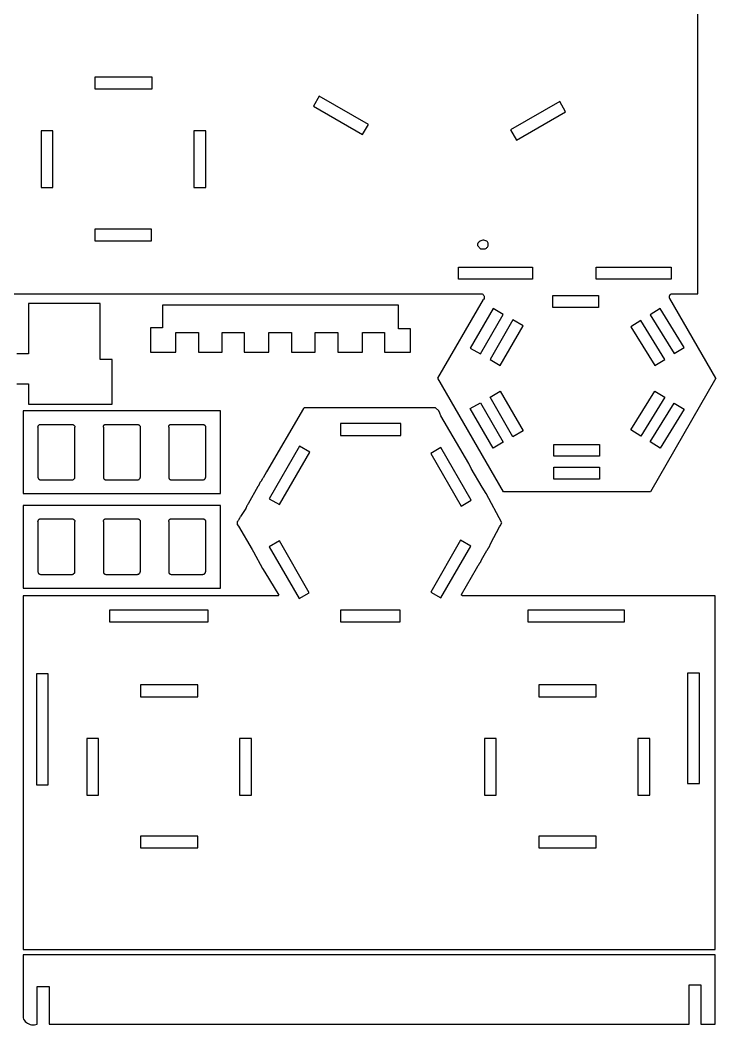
# Model space of a CAD drawing. Extents: x -3998 to 3998, y -3549 to 3549.
# Drawn here: x -161 to 723, y -3456 to -2179 of the extents above; entities that cross this region are included whole.
import ezdxf

# ---------------------------------------------------------------- set-up
doc = ezdxf.new("R2010")
doc.units = 0
doc.header["$MEASUREMENT"] = 0
doc.layers.get('0').update_dxf_attribs({"linetype": 'CONTINUOUS'})

msp = doc.modelspace()

# ---------------------------------------------------------------- linework, layer by layer
for p, q in [((700.2, -2526.8), (700.2, -1649.1)), ((-65.8, -2251.8), (-65.8, -2266.8)), ((7.2, -2251.8), (-65.8, -2251.8)), ((7.2, -2266.8), (7.2, -2251.8)), ((-65.8, -2266.8), (7.2, -2266.8)), ((219.5, -2275.8), (212, -2288.8)), ((281.8, -2311.8), (219.5, -2275.8)), ((524.8, -2282.7), (462.5, -2318.7)), ((532.3, -2295.7), (524.8, -2282.7)), ((212, -2288.8), (274.3, -2324.8)), ((470, -2331.7), (532.3, -2295.7)), ((-118.8, -2319.8), (-133.8, -2319.8)), ((-133.8, -2319.8), (-133.8, -2391.8)), ((-118.8, -2391.8), (-118.8, -2319.8)), ((75.2, -2319.8), (60.2, -2319.8)), ((60.2, -2319.8), (60.2, -2391.8)), ((75.2, -2391.8), (75.2, -2319.8)), ((274.3, -2324.8), (281.8, -2311.8)), ((462.5, -2318.7), (470, -2331.7)), ((-133.8, -2391.8), (-118.8, -2391.8)), ((60.2, -2391.8), (75.2, -2391.8)), ((-65.8, -2444.8), (-65.8, -2459.8)), ((6.2, -2444.8), (-65.8, -2444.8)), ((6.2, -2459.8), (6.2, -2444.8)), ((-65.8, -2459.8), (6.2, -2459.8)), ((420.8, -2462.7), (420.2, -2463.8)), ((421.6, -2461.7), (420.8, -2462.7)), ((422.5, -2460.9), (421.6, -2461.7)), ((423.6, -2460.2), (422.5, -2460.9)), ((424.7, -2459.6), (423.6, -2460.2)), ((425.9, -2459.2), (424.7, -2459.6)), ((427.2, -2459), (425.9, -2459.2)), ((428.5, -2459), (427.2, -2459)), ((429.7, -2459.2), (428.5, -2459)), ((430.9, -2459.6), (429.7, -2459.2)), ((432.1, -2460.1), (430.9, -2459.6)), ((433.2, -2460.8), (432.1, -2460.1)), ((433.6, -2461.6), (433.2, -2460.8)), ((433.9, -2462.5), (433.6, -2461.6)), ((434, -2463.3), (433.9, -2462.5)), ((434.1, -2464.3), (434, -2463.3)), ((420.2, -2463.8), (420.2, -2465.8)), ((420.2, -2465.8), (424.2, -2469.8)), ((424.2, -2469.8), (430.2, -2469.8)), ((430.2, -2469.8), (431, -2469.4)), ((431, -2469.4), (431.7, -2468.9)), ((431.7, -2468.9), (432.4, -2468.3)), ((432.4, -2468.3), (433, -2467.6)), ((433, -2467.6), (433.4, -2466.9)), ((433.4, -2466.9), (433.8, -2466)), ((433.8, -2466), (434, -2465.1)), ((434, -2465.1), (434.1, -2464.3)), ((396.2, -2508.3), (396.2, -2493.3)), ((396.2, -2493.3), (490.2, -2493.3)), ((490.2, -2493.3), (490.2, -2508.3)), ((571.2, -2508.3), (571.2, -2493.3)), ((571.2, -2493.3), (666.2, -2493.3)), ((666.2, -2493.3), (666.2, -2508.3)), ((490.2, -2508.3), (396.2, -2508.3)), ((666.2, -2508.3), (571.2, -2508.3)), ((-224.8, -2526.8), (424.2, -2526.8)), ((424.2, -2526.8), (424.9, -2526.8)), ((424.9, -2526.8), (425.7, -2527)), ((425.7, -2527), (426.4, -2527.2)), ((665.9, -2527.4), (666.5, -2527.1)), ((666.5, -2527.1), (667.2, -2526.9)), ((667.2, -2526.9), (667.9, -2526.8)), ((667.9, -2526.8), (670.2, -2526.8)), ((670.2, -2526.8), (700.2, -2526.8)), ((670.2, -2526.8), (670.2, -2526.8)), ((-149.8, -2539.3), (-149.8, -2603.3)), ((-58.8, -2539.3), (-149.8, -2539.3)), ((-58.8, -2610.3), (-58.8, -2539.3)), ((370.2, -2634.3), (427.9, -2534.4)), ((426.4, -2527.2), (427, -2527.6)), ((427, -2527.6), (427.6, -2528.1)), ((427.6, -2528.1), (428.1, -2528.6)), ((428.7, -2532.9), (427.9, -2534.4)), ((428.1, -2528.6), (428.5, -2529.3)), ((428.5, -2529.3), (428.8, -2530)), ((428.9, -2532.2), (428.7, -2532.9)), ((428.8, -2530), (429, -2530.7)), ((429, -2531.4), (428.9, -2532.2)), ((429, -2530.7), (429, -2531.4)), ((516.2, -2529.3), (574.2, -2529.3)), ((516.2, -2544.3), (516.2, -2529.3)), ((574.2, -2529.3), (574.2, -2544.3)), ((664.1, -2530.4), (664.2, -2529.7)), ((664.1, -2531.1), (664.1, -2530.4)), ((664.2, -2531.8), (664.1, -2531.1)), ((664.2, -2529.7), (664.5, -2529)), ((664.4, -2532.5), (664.2, -2531.8)), ((664.8, -2533.1), (664.4, -2532.5)), ((664.5, -2529), (664.8, -2528.4)), ((664.8, -2528.4), (665.3, -2527.9)), ((723.2, -2634.3), (664.8, -2533.1)), ((665.3, -2527.9), (665.9, -2527.4)), ((20.2, -2541.3), (20.2, -2570.3)), ((320.2, -2541.3), (20.2, -2541.3)), ((320.2, -2571.3), (320.2, -2541.3)), ((440.1, -2545.6), (411.1, -2595.9)), ((453.1, -2553.1), (440.1, -2545.6)), ((574.2, -2544.3), (516.2, -2544.3)), ((652.5, -2545.6), (639.7, -2553.5)), ((682.9, -2595), (652.5, -2545.6)), ((424.1, -2603.4), (453.1, -2553.1)), ((465.3, -2560.1), (436.3, -2610.4)), ((478.2, -2567.6), (465.3, -2560.1)), ((627.8, -2560.8), (615, -2568.7)), ((658.2, -2610.2), (627.8, -2560.8)), ((639.7, -2553.5), (670.1, -2602.9)), ((5.2, -2570.3), (5.2, -2601.3)), ((20.2, -2570.3), (5.2, -2570.3)), ((37.2, -2576.3), (66.2, -2576.3)), ((37.2, -2601.3), (37.2, -2576.3)), ((66.2, -2576.3), (66.2, -2601.3)), ((96.2, -2576.3), (124.2, -2576.3)), ((96.2, -2601.3), (96.2, -2576.3)), ((124.2, -2576.3), (124.2, -2601.3)), ((155.2, -2576.3), (184.2, -2576.3)), ((155.2, -2601.3), (155.2, -2576.3)), ((184.2, -2576.3), (184.2, -2601.3)), ((214.2, -2576.3), (243.2, -2576.3)), ((214.2, -2601.3), (214.2, -2576.3)), ((243.2, -2576.3), (243.2, -2601.3)), ((274.2, -2576.3), (302.2, -2576.3)), ((274.2, -2601.3), (274.2, -2576.3)), ((302.2, -2576.3), (302.2, -2601.3)), ((335.2, -2571.3), (320.2, -2571.3)), ((335.2, -2601.3), (335.2, -2571.3)), ((449.2, -2617.9), (478.2, -2567.6)), ((615, -2568.7), (645.4, -2618.1)), ((-149.8, -2603.3), (-164.8, -2603.3)), ((5.2, -2601.3), (37.2, -2601.3)), ((66.2, -2601.3), (96.2, -2601.3)), ((124.2, -2601.3), (155.2, -2601.3)), ((184.2, -2601.3), (214.2, -2601.3)), ((243.2, -2601.3), (274.2, -2601.3)), ((302.2, -2601.3), (335.2, -2601.3)), ((411.1, -2595.9), (424.1, -2603.4)), ((670.1, -2602.9), (682.9, -2595)), ((-43.8, -2610.3), (-58.8, -2610.3)), ((-43.8, -2667.3), (-43.8, -2610.3)), ((436.3, -2610.4), (449.2, -2617.9)), ((645.4, -2618.1), (658.2, -2610.2)), ((-164.8, -2641.3), (-149.8, -2641.3)), ((-149.8, -2641.3), (-149.8, -2667.3)), ((453.3, -2778.3), (370.2, -2634.3)), ((723.2, -2634.3), (640, -2778.3)), ((436.3, -2658.3), (449.2, -2650.8)), ((449.2, -2650.8), (478.2, -2701)), ((615, -2699.9), (645.4, -2650.5)), ((645.4, -2650.5), (658.2, -2658.4)), ((-149.8, -2667.3), (-43.8, -2667.3)), ((411.1, -2672.8), (424.1, -2665.3)), ((424.1, -2665.3), (453.1, -2715.5)), ((465.3, -2708.5), (436.3, -2658.3)), ((658.2, -2658.4), (627.8, -2707.8)), ((639.7, -2715.1), (670.1, -2665.7)), ((670.1, -2665.7), (682.9, -2673.6)), ((-156.8, -2675.8), (-156.8, -2780.8)), ((94.2, -2675.8), (-156.8, -2675.8)), ((94.2, -2780.8), (94.2, -2675.8)), ((199.2, -2672.8), (152.4, -2752.9)), ((200.2, -2671.8), (199.2, -2672.8)), ((367.2, -2671.8), (200.2, -2671.8)), ((371.2, -2675.8), (367.2, -2671.8)), ((372.4, -2678.7), (371.2, -2675.8)), ((374, -2681.9), (372.4, -2678.7)), ((440.1, -2723), (411.1, -2672.8)), ((682.9, -2673.6), (652.5, -2723)), ((-135.8, -2693.1), (-135.3, -2692.9)), ((-135.3, -2692.9), (-134.9, -2692.8)), ((-134.9, -2692.8), (-134.4, -2692.8)), ((-134.4, -2692.8), (-133.9, -2692.8)), ((-133.9, -2692.8), (-94.8, -2692.8)), ((-94.8, -2692.8), (-94.4, -2692.8)), ((-94.4, -2692.8), (-93.9, -2692.9)), ((-93.9, -2692.9), (-93.4, -2693)), ((-93.4, -2693), (-93, -2693.2)), ((-53.2, -2693.3), (-52.8, -2693.1)), ((-52.8, -2693.1), (-52.3, -2692.9)), ((-52.3, -2692.9), (-51.9, -2692.8)), ((-51.9, -2692.8), (-51.4, -2692.8)), ((-51.4, -2692.8), (-50.9, -2692.8)), ((-50.9, -2692.8), (-11.8, -2692.8)), ((-11.8, -2692.8), (-11.4, -2692.8)), ((-11.4, -2692.8), (-10.9, -2692.9)), ((-10.9, -2692.9), (-10.4, -2693)), ((-10.4, -2693), (-10, -2693.2)), ((29.8, -2693.3), (30.2, -2693.1)), ((30.2, -2693.1), (30.7, -2692.9)), ((30.7, -2692.9), (31.1, -2692.8)), ((31.1, -2692.8), (31.6, -2692.8)), ((31.6, -2692.8), (32.1, -2692.8)), ((32.1, -2692.8), (71.2, -2692.8)), ((71.2, -2692.8), (71.6, -2692.8)), ((71.6, -2692.8), (72.1, -2692.9)), ((72.1, -2692.9), (72.6, -2693)), ((72.6, -2693), (73, -2693.2)), ((323.2, -2691.8), (246.2, -2691.8)), ((246.2, -2691.8), (246.2, -2706.8)), ((323.2, -2706.8), (323.2, -2691.8)), ((409.4, -2742.7), (374, -2681.9)), ((-137.8, -2695.8), (-137.7, -2695.3)), ((-137.8, -2696.3), (-137.8, -2695.8)), ((-137.8, -2696.3), (-137.8, -2759.8)), ((-137.7, -2695.3), (-137.5, -2694.9)), ((-137.5, -2694.9), (-137.3, -2694.4)), ((-137.3, -2694.4), (-137, -2694)), ((-137, -2694), (-136.6, -2693.7)), ((-136.6, -2693.7), (-136.2, -2693.4)), ((-136.2, -2693.4), (-135.8, -2693.1)), ((-93, -2693.2), (-92.5, -2693.5)), ((-92.5, -2693.5), (-92.1, -2693.8)), ((-92.1, -2693.8), (-91.8, -2694.1)), ((-91.8, -2694.1), (-91.5, -2694.5)), ((-91.5, -2694.5), (-91.2, -2694.9)), ((-91.2, -2694.9), (-91, -2695.4)), ((-91, -2695.4), (-90.9, -2695.8)), ((-90.9, -2695.8), (-90.8, -2696.3)), ((-90.8, -2759.8), (-90.8, -2696.3)), ((-54.8, -2695.8), (-54.7, -2695.3)), ((-54.8, -2696.3), (-54.8, -2695.8)), ((-54.8, -2696.3), (-54.8, -2759.8)), ((-54.7, -2695.3), (-54.5, -2694.8)), ((-54.5, -2694.8), (-54.3, -2694.4)), ((-54.3, -2694.4), (-54, -2694)), ((-54, -2694), (-53.6, -2693.6)), ((-53.6, -2693.6), (-53.2, -2693.3)), ((-10, -2693.2), (-9.5, -2693.4)), ((-9.5, -2693.4), (-9.1, -2693.7)), ((-9.1, -2693.7), (-8.8, -2694.1)), ((-8.8, -2694.1), (-8.5, -2694.5)), ((-8.5, -2694.5), (-8.2, -2694.9)), ((-8.2, -2694.9), (-8, -2695.3)), ((-8, -2695.3), (-7.9, -2695.8)), ((-7.9, -2695.8), (-7.8, -2696.3)), ((-7.8, -2759.8), (-7.8, -2696.3)), ((28.2, -2695.8), (28.3, -2695.3)), ((28.2, -2696.3), (28.2, -2695.8)), ((28.2, -2696.3), (28.2, -2759.8)), ((28.3, -2695.3), (28.5, -2694.8)), ((28.5, -2694.8), (28.7, -2694.4)), ((28.7, -2694.4), (29, -2694)), ((29, -2694), (29.4, -2693.6)), ((29.4, -2693.6), (29.8, -2693.3)), ((73, -2693.2), (73.5, -2693.4)), ((73.5, -2693.4), (73.9, -2693.7)), ((73.9, -2693.7), (74.2, -2694.1)), ((74.2, -2694.1), (74.5, -2694.5)), ((74.5, -2694.5), (74.8, -2694.9)), ((74.8, -2694.9), (75, -2695.3)), ((75, -2695.3), (75.1, -2695.8)), ((75.1, -2695.8), (75.2, -2696.3)), ((75.2, -2759.8), (75.2, -2696.3)), ((478.2, -2701), (465.3, -2708.5)), ((627.8, -2707.8), (615, -2699.9)), ((246.2, -2706.8), (323.2, -2706.8)), ((453.1, -2715.5), (440.1, -2723)), ((517.2, -2718.3), (575.2, -2718.3)), ((517.2, -2733.3), (517.2, -2718.3)), ((575.2, -2718.3), (575.2, -2733.3)), ((652.5, -2723), (639.7, -2715.1)), ((194.3, -2720.6), (155.8, -2787.3)), ((168.8, -2794.8), (207.3, -2728.1)), ((207.3, -2728.1), (194.3, -2720.6)), ((374, -2722.3), (361, -2729.8)), ((361, -2729.8), (399.5, -2796.5)), ((412.5, -2789), (374, -2722.3)), ((412.4, -2748.7), (409.4, -2742.7)), ((575.2, -2733.3), (517.2, -2733.3)), ((152.4, -2752.9), (148, -2760.7)), ((426.4, -2772.7), (412.4, -2748.7)), ((517.2, -2762.3), (517.2, -2747.3)), ((517.2, -2747.3), (575.2, -2747.3)), ((575.2, -2747.3), (575.2, -2762.3)), ((-137.8, -2759.8), (-137.8, -2760.3)), ((-137.8, -2760.3), (-137.7, -2760.8)), ((-137.7, -2760.8), (-137.5, -2761.3)), ((-137.5, -2761.3), (-137.3, -2761.7)), ((-137.3, -2761.7), (-137, -2762.1)), ((-137, -2762.1), (-136.6, -2762.5)), ((-136.6, -2762.5), (-136.2, -2762.8)), ((-136.2, -2762.8), (-135.8, -2763)), ((-135.8, -2763), (-135.3, -2763.2)), ((-135.3, -2763.2), (-134.8, -2763.3)), ((-134.8, -2763.3), (-134.3, -2763.4)), ((-134.3, -2763.4), (-133.8, -2763.3)), ((-133.8, -2763.3), (-94.8, -2763.3)), ((-94.8, -2763.3), (-94.4, -2763.3)), ((-94.4, -2763.3), (-93.9, -2763.3)), ((-93.9, -2763.3), (-93.4, -2763.1)), ((-93.4, -2763.1), (-92.9, -2762.9)), ((-92.9, -2762.9), (-92.5, -2762.7)), ((-92.5, -2762.7), (-92.1, -2762.4)), ((-92.1, -2762.4), (-91.8, -2762)), ((-91.8, -2762), (-91.5, -2761.7)), ((-91.5, -2761.7), (-91.2, -2761.2)), ((-91.2, -2761.2), (-91, -2760.8)), ((-91, -2760.8), (-90.9, -2760.3)), ((-90.9, -2760.3), (-90.8, -2759.8)), ((-54.8, -2759.8), (-54.8, -2760.3)), ((-54.8, -2760.3), (-54.7, -2760.8)), ((-54.7, -2760.8), (-54.5, -2761.2)), ((-54.5, -2761.2), (-54.3, -2761.7)), ((-54.3, -2761.7), (-54, -2762.1)), ((-54, -2762.1), (-53.6, -2762.5)), ((-53.6, -2762.5), (-53.2, -2762.8)), ((-53.2, -2762.8), (-52.8, -2763)), ((-52.8, -2763), (-52.3, -2763.2)), ((-52.3, -2763.2), (-51.8, -2763.3)), ((-51.8, -2763.3), (-51.3, -2763.3)), ((-51.3, -2763.3), (-50.8, -2763.3)), ((-50.8, -2763.3), (-11.8, -2763.3)), ((-11.8, -2763.3), (-11.4, -2763.3)), ((-11.4, -2763.3), (-10.9, -2763.2)), ((-10.9, -2763.2), (-10.4, -2763.1)), ((-10.4, -2763.1), (-9.9, -2762.9)), ((-9.9, -2762.9), (-9.5, -2762.7)), ((-9.5, -2762.7), (-9.1, -2762.4)), ((-9.1, -2762.4), (-8.8, -2762)), ((-8.8, -2762), (-8.5, -2761.6)), ((-8.5, -2761.6), (-8.2, -2761.2)), ((-8.2, -2761.2), (-8, -2760.7)), ((-8, -2760.7), (-7.9, -2760.3)), ((-7.9, -2760.3), (-7.8, -2759.8)), ((28.2, -2759.8), (28.2, -2760.3)), ((28.2, -2760.3), (28.3, -2760.8)), ((28.3, -2760.8), (28.5, -2761.2)), ((28.5, -2761.2), (28.7, -2761.7)), ((28.7, -2761.7), (29, -2762.1)), ((29, -2762.1), (29.4, -2762.5)), ((29.4, -2762.5), (29.8, -2762.8)), ((29.8, -2762.8), (30.2, -2763)), ((30.2, -2763), (30.7, -2763.2)), ((30.7, -2763.2), (31.2, -2763.3)), ((31.2, -2763.3), (31.7, -2763.3)), ((31.7, -2763.3), (32.2, -2763.3)), ((32.2, -2763.3), (71.2, -2763.3)), ((71.2, -2763.3), (71.6, -2763.3)), ((71.6, -2763.3), (72.1, -2763.2)), ((72.1, -2763.2), (72.6, -2763.1)), ((72.6, -2763.1), (73.1, -2762.9)), ((73.1, -2762.9), (73.5, -2762.7)), ((73.5, -2762.7), (73.9, -2762.4)), ((73.9, -2762.4), (74.2, -2762)), ((74.2, -2762), (74.5, -2761.6)), ((74.5, -2761.6), (74.8, -2761.2)), ((74.8, -2761.2), (75, -2760.7)), ((75, -2760.7), (75.1, -2760.3)), ((75.1, -2760.3), (75.2, -2759.8)), ((142.8, -2770), (143.1, -2769.5)), ((143.1, -2769.5), (143.3, -2769.1)), ((143.3, -2769.1), (143.5, -2768.7)), ((143.5, -2768.7), (143.7, -2768.2)), ((143.7, -2768.2), (143.9, -2767.8)), ((143.9, -2767.8), (144, -2767.3)), ((144, -2767.3), (144.2, -2766.8)), ((144.2, -2766.8), (144.5, -2766.4)), ((144.5, -2766.4), (144.9, -2765.9)), ((144.9, -2765.9), (145.3, -2765.4)), ((145.3, -2765.4), (145.6, -2764.9)), ((145.6, -2764.9), (146, -2764.4)), ((146, -2764.4), (146.3, -2763.9)), ((146.3, -2763.9), (146.6, -2763.4)), ((146.6, -2763.4), (146.9, -2762.9)), ((146.9, -2762.9), (147.2, -2762.4)), ((147.2, -2762.4), (147.5, -2761.8)), ((147.5, -2761.8), (147.7, -2761.3)), ((147.7, -2761.3), (148, -2760.7)), ((575.2, -2762.3), (517.2, -2762.3)), ((-156.8, -2780.8), (94.2, -2780.8)), ((141.4, -2771.9), (129.2, -2793.8)), ((141.4, -2771.9), (141.7, -2771.6)), ((141.7, -2771.6), (142, -2771.2)), ((142, -2771.2), (142.3, -2770.8)), ((142.3, -2770.8), (142.6, -2770.4)), ((142.6, -2770.4), (142.8, -2770)), ((431.4, -2780.7), (426.4, -2772.7)), ((451.2, -2817.8), (431.4, -2780.7)), ((640, -2778.3), (453.3, -2778.3)), ((128.5, -2794.7), (128.2, -2795.2)), ((128.8, -2794.3), (128.5, -2794.7)), ((129.2, -2793.8), (128.8, -2794.3)), ((155.8, -2787.3), (168.8, -2794.8)), ((399.5, -2796.5), (412.5, -2789)), ((-156.8, -2795.8), (-156.8, -2900.8)), ((94.2, -2795.8), (-156.8, -2795.8)), ((94.2, -2900.8), (94.2, -2795.8)), ((126.2, -2799.8), (119.2, -2809.8)), ((126.3, -2799.3), (126.2, -2799.8)), ((126.5, -2798.7), (126.3, -2799.3)), ((126.7, -2798.2), (126.5, -2798.7)), ((126.9, -2797.7), (126.7, -2798.2)), ((127.1, -2797.2), (126.9, -2797.7)), ((127.4, -2796.7), (127.1, -2797.2)), ((127.6, -2796.2), (127.4, -2796.7)), ((127.9, -2795.7), (127.6, -2796.2)), ((128.2, -2795.2), (127.9, -2795.7)), ((-137.8, -2815.8), (-137.7, -2815.3)), ((-137.8, -2816.3), (-137.8, -2815.8)), ((-137.8, -2816.3), (-137.8, -2879.8)), ((-137.7, -2815.3), (-137.5, -2814.9)), ((-137.5, -2814.9), (-137.3, -2814.4)), ((-137.3, -2814.4), (-137, -2814)), ((-137, -2814), (-136.6, -2813.7)), ((-136.6, -2813.7), (-136.2, -2813.4)), ((-136.2, -2813.4), (-135.8, -2813.1)), ((-135.8, -2813.1), (-135.3, -2812.9)), ((-135.3, -2812.9), (-134.9, -2812.8)), ((-134.9, -2812.8), (-134.4, -2812.8)), ((-134.4, -2812.8), (-133.9, -2812.8)), ((-133.9, -2812.8), (-94.8, -2812.8)), ((-94.8, -2812.8), (-94.4, -2812.8)), ((-94.4, -2812.8), (-93.9, -2812.9)), ((-93.9, -2812.9), (-93.4, -2813)), ((-93.4, -2813), (-93, -2813.2)), ((-93, -2813.2), (-92.5, -2813.5)), ((-92.5, -2813.5), (-92.1, -2813.8)), ((-92.1, -2813.8), (-91.8, -2814.1)), ((-91.8, -2814.1), (-91.5, -2814.5)), ((-91.5, -2814.5), (-91.2, -2814.9)), ((-91.2, -2814.9), (-91, -2815.4)), ((-91, -2815.4), (-90.9, -2815.8)), ((-90.9, -2815.8), (-90.8, -2816.3)), ((-90.8, -2879.8), (-90.8, -2816.3)), ((-54.8, -2815.8), (-54.7, -2815.3)), ((-54.8, -2816.3), (-54.8, -2815.8)), ((-54.8, -2816.3), (-54.8, -2879.8)), ((-54.7, -2815.3), (-54.5, -2814.8)), ((-54.5, -2814.8), (-54.3, -2814.4)), ((-54.3, -2814.4), (-54, -2814)), ((-54, -2814), (-53.6, -2813.6)), ((-53.6, -2813.6), (-53.2, -2813.3)), ((-53.2, -2813.3), (-52.8, -2813.1)), ((-52.8, -2813.1), (-52.3, -2812.9)), ((-52.3, -2812.9), (-51.9, -2812.8)), ((-51.9, -2812.8), (-51.4, -2812.8)), ((-51.4, -2812.8), (-50.9, -2812.8)), ((-50.9, -2812.8), (-11.8, -2812.8)), ((-11.8, -2812.8), (-11.4, -2812.8)), ((-11.4, -2812.8), (-10.9, -2812.9)), ((-10.9, -2812.9), (-10.4, -2813)), ((-10.4, -2813), (-10, -2813.2)), ((-10, -2813.2), (-9.5, -2813.4)), ((-9.5, -2813.4), (-9.1, -2813.7)), ((-9.1, -2813.7), (-8.8, -2814.1)), ((-8.8, -2814.1), (-8.5, -2814.5)), ((-8.5, -2814.5), (-8.2, -2814.9)), ((-8.2, -2814.9), (-8, -2815.3)), ((-8, -2815.3), (-7.9, -2815.8)), ((-7.9, -2815.8), (-7.8, -2816.3)), ((-7.8, -2879.8), (-7.8, -2816.3)), ((28.2, -2815.8), (28.3, -2815.3)), ((28.2, -2816.3), (28.2, -2815.8)), ((28.2, -2816.3), (28.2, -2879.8)), ((28.3, -2815.3), (28.5, -2814.8)), ((28.5, -2814.8), (28.7, -2814.4)), ((28.7, -2814.4), (29, -2814)), ((29, -2814), (29.4, -2813.6)), ((29.4, -2813.6), (29.8, -2813.3)), ((29.8, -2813.3), (30.2, -2813.1)), ((30.2, -2813.1), (30.7, -2812.9)), ((30.7, -2812.9), (31.1, -2812.8)), ((31.1, -2812.8), (31.6, -2812.8)), ((31.6, -2812.8), (32.1, -2812.8)), ((32.1, -2812.8), (71.2, -2812.8)), ((71.2, -2812.8), (71.6, -2812.8)), ((71.6, -2812.8), (72.1, -2812.9)), ((72.1, -2812.9), (72.6, -2813)), ((72.6, -2813), (73, -2813.2)), ((73, -2813.2), (73.5, -2813.4)), ((73.5, -2813.4), (73.9, -2813.7)), ((73.9, -2813.7), (74.2, -2814.1)), ((74.2, -2814.1), (74.5, -2814.5)), ((74.5, -2814.5), (74.8, -2814.9)), ((74.8, -2814.9), (75, -2815.3)), ((75, -2815.3), (75.1, -2815.8)), ((75.1, -2815.8), (75.2, -2816.3)), ((75.2, -2879.8), (75.2, -2816.3)), ((115.2, -2816.8), (115.6, -2816.3)), ((115.2, -2816.8), (115.2, -2819.8)), ((115.2, -2819.8), (116.9, -2822)), ((115.6, -2816.3), (116.1, -2815.8)), ((116.1, -2815.8), (116.5, -2815.3)), ((116.5, -2815.3), (116.9, -2814.7)), ((116.9, -2814.7), (117.3, -2814.2)), ((117.3, -2814.2), (117.6, -2813.6)), ((117.6, -2813.6), (117.9, -2813)), ((117.9, -2813), (118.2, -2812.4)), ((118.2, -2812.4), (118.5, -2811.8)), ((118.5, -2811.8), (118.8, -2811.1)), ((118.8, -2811.1), (119, -2810.5)), ((119, -2810.5), (119.2, -2809.8)), ((449, -2821.7), (451.2, -2817.8)), ((116.9, -2822), (134.4, -2851.7)), ((437.4, -2843.9), (448.2, -2822.8)), ((448.2, -2822.8), (449, -2821.7)), ((168.8, -2840.8), (155.8, -2848.3)), ((206.8, -2906.7), (168.8, -2840.8)), ((399, -2840), (361, -2905.8)), ((412, -2847.5), (399, -2840)), ((435.2, -2848.8), (437.4, -2843.9)), ((134.4, -2851.7), (136, -2854.9)), ((136, -2854.9), (147.4, -2875.7)), ((155.8, -2848.3), (193.8, -2914.2)), ((374, -2913.3), (412, -2847.5)), ((425.4, -2864.9), (432.4, -2852.9)), ((432.5, -2852.5), (432.4, -2852.9)), ((432.7, -2852.2), (432.5, -2852.5)), ((432.9, -2851.8), (432.7, -2852.2)), ((433.1, -2851.4), (432.9, -2851.8)), ((433.3, -2851.1), (433.1, -2851.4)), ((433.5, -2850.7), (433.3, -2851.1)), ((433.8, -2850.4), (433.5, -2850.7)), ((434, -2850), (433.8, -2850.4)), ((434.3, -2849.7), (434, -2850)), ((434.6, -2849.4), (434.3, -2849.7)), ((434.8, -2849.1), (434.6, -2849.4)), ((435.2, -2848.8), (434.8, -2849.1)), ((421.5, -2871.5), (421.4, -2871.9)), ((421.7, -2871.2), (421.5, -2871.5)), ((421.9, -2870.8), (421.7, -2871.2)), ((422.1, -2870.4), (421.9, -2870.8)), ((422.3, -2870.1), (422.1, -2870.4)), ((422.5, -2869.7), (422.3, -2870.1)), ((422.8, -2869.4), (422.5, -2869.7)), ((423, -2869), (422.8, -2869.4)), ((423.3, -2868.7), (423, -2869)), ((423.6, -2868.4), (423.3, -2868.7)), ((423.8, -2868.1), (423.6, -2868.4)), ((424.2, -2867.8), (423.8, -2868.1)), ((424.3, -2867.3), (424.2, -2867.6)), ((424.2, -2867.6), (424.2, -2867.8)), ((424.4, -2867.1), (424.3, -2867.3)), ((424.5, -2866.6), (424.4, -2866.8)), ((424.4, -2866.8), (424.4, -2867.1)), ((424.6, -2866.3), (424.5, -2866.6)), ((424.7, -2866.1), (424.6, -2866.3)), ((424.8, -2865.8), (424.7, -2866.1)), ((425, -2865.6), (424.8, -2865.8)), ((425.1, -2865.4), (425, -2865.6)), ((425.2, -2865.1), (425.1, -2865.4)), ((425.4, -2864.9), (425.2, -2865.1)), ((-137.8, -2879.8), (-137.8, -2880.3)), ((-137.8, -2880.3), (-137.7, -2880.8)), ((-137.7, -2880.8), (-137.5, -2881.3)), ((-137.5, -2881.3), (-137.3, -2881.7)), ((-137.3, -2881.7), (-137, -2882.1)), ((-137, -2882.1), (-136.6, -2882.5)), ((-136.6, -2882.5), (-136.2, -2882.8)), ((-136.2, -2882.8), (-135.8, -2883)), ((-135.8, -2883), (-135.3, -2883.2)), ((-135.3, -2883.2), (-134.8, -2883.3)), ((-134.8, -2883.3), (-134.3, -2883.4)), ((-134.3, -2883.4), (-133.8, -2883.3)), ((-133.8, -2883.3), (-94.8, -2883.3)), ((-94.8, -2883.3), (-94.4, -2883.3)), ((-94.4, -2883.3), (-93.9, -2883.3)), ((-93.9, -2883.3), (-93.4, -2883.1)), ((-93.4, -2883.1), (-92.9, -2882.9)), ((-92.9, -2882.9), (-92.5, -2882.7)), ((-92.5, -2882.7), (-92.1, -2882.4)), ((-92.1, -2882.4), (-91.8, -2882)), ((-91.8, -2882), (-91.5, -2881.7)), ((-91.5, -2881.7), (-91.2, -2881.2)), ((-91.2, -2881.2), (-91, -2880.8)), ((-91, -2880.8), (-90.9, -2880.3)), ((-90.9, -2880.3), (-90.8, -2879.8)), ((-54.8, -2879.8), (-54.8, -2880.3)), ((-54.8, -2880.3), (-54.7, -2880.8)), ((-54.7, -2880.8), (-54.5, -2881.2)), ((-54.5, -2881.2), (-54.3, -2881.7)), ((-54.3, -2881.7), (-54, -2882.1)), ((-54, -2882.1), (-53.6, -2882.5)), ((-53.6, -2882.5), (-53.2, -2882.8)), ((-53.2, -2882.8), (-52.8, -2883)), ((-52.8, -2883), (-52.3, -2883.2)), ((-52.3, -2883.2), (-51.8, -2883.3)), ((-51.8, -2883.3), (-51.3, -2883.3)), ((-51.3, -2883.3), (-50.8, -2883.3)), ((-50.8, -2883.3), (-11.8, -2883.3)), ((-11.8, -2883.3), (-11.4, -2883.3)), ((-11.4, -2883.3), (-10.9, -2883.2)), ((-10.9, -2883.2), (-10.4, -2883.1)), ((-10.4, -2883.1), (-9.9, -2882.9)), ((-9.9, -2882.9), (-9.5, -2882.7)), ((-9.5, -2882.7), (-9.1, -2882.4)), ((-9.1, -2882.4), (-8.8, -2882)), ((-8.8, -2882), (-8.5, -2881.6)), ((-8.5, -2881.6), (-8.2, -2881.2)), ((-8.2, -2881.2), (-8, -2880.7)), ((-8, -2880.7), (-7.9, -2880.3)), ((-7.9, -2880.3), (-7.8, -2879.8)), ((28.2, -2879.8), (28.2, -2880.3)), ((28.2, -2880.3), (28.3, -2880.8)), ((28.3, -2880.8), (28.5, -2881.2)), ((28.5, -2881.2), (28.7, -2881.7)), ((28.7, -2881.7), (29, -2882.1)), ((29, -2882.1), (29.4, -2882.5)), ((29.4, -2882.5), (29.8, -2882.8)), ((29.8, -2882.8), (30.2, -2883)), ((30.2, -2883), (30.7, -2883.2)), ((30.7, -2883.2), (31.2, -2883.3)), ((31.2, -2883.3), (31.7, -2883.3)), ((31.7, -2883.3), (32.2, -2883.3)), ((32.2, -2883.3), (71.2, -2883.3)), ((71.2, -2883.3), (71.6, -2883.3)), ((71.6, -2883.3), (72.1, -2883.2)), ((72.1, -2883.2), (72.6, -2883.1)), ((72.6, -2883.1), (73.1, -2882.9)), ((73.1, -2882.9), (73.5, -2882.7)), ((73.5, -2882.7), (73.9, -2882.4)), ((73.9, -2882.4), (74.2, -2882)), ((74.2, -2882), (74.5, -2881.6)), ((74.5, -2881.6), (74.8, -2881.2)), ((74.8, -2881.2), (75, -2880.7)), ((75, -2880.7), (75.1, -2880.3)), ((75.1, -2880.3), (75.2, -2879.8)), ((147.4, -2875.7), (150.4, -2880.7)), ((150.4, -2880.7), (168.2, -2909.8)), ((400.2, -2908.8), (419.2, -2875.8)), ((419.2, -2875.8), (421.4, -2871.9)), ((-156.8, -2900.8), (94.2, -2900.8)), ((168.2, -2909.8), (167.2, -2910.8)), ((193.8, -2914.2), (206.8, -2906.7)), ((361, -2905.8), (374, -2913.3)), ((400.2, -2909.8), (400.2, -2908.8)), ((401.2, -2910.8), (400.2, -2909.8)), ((-156.8, -2910.8), (-156.8, -3359.8)), ((167.2, -2910.8), (-156.8, -2910.8)), ((722.2, -2910.8), (401.2, -2910.8)), ((722.2, -3359.8), (722.2, -2910.8)), ((78.2, -2928.8), (-46.8, -2928.8)), ((-46.8, -2928.8), (-46.8, -2943.8)), ((78.2, -2943.8), (78.2, -2928.8)), ((322.2, -2928.8), (246.2, -2928.8)), ((246.2, -2928.8), (246.2, -2943.8)), ((322.2, -2943.8), (322.2, -2928.8)), ((607.2, -2928.8), (484.2, -2928.8)), ((484.2, -2928.8), (484.2, -2943.8)), ((607.2, -2943.8), (607.2, -2928.8)), ((-46.8, -2943.8), (78.2, -2943.8)), ((246.2, -2943.8), (322.2, -2943.8)), ((484.2, -2943.8), (607.2, -2943.8)), ((-124.8, -3009.8), (-139.8, -3009.8)), ((-139.8, -3009.8), (-139.8, -3150.8)), ((-124.8, -3150.8), (-124.8, -3009.8)), ((687.2, -3008.8), (687.2, -3148.8)), ((702.2, -3008.8), (687.2, -3008.8)), ((702.2, -3148.8), (702.2, -3008.8)), ((65.2, -3023.8), (-7.8, -3023.8)), ((-7.8, -3023.8), (-7.8, -3038.8)), ((65.2, -3038.8), (65.2, -3023.8)), ((571.2, -3023.8), (498.2, -3023.8)), ((498.2, -3023.8), (498.2, -3038.8)), ((571.2, -3038.8), (571.2, -3023.8)), ((-7.8, -3038.8), (65.2, -3038.8)), ((498.2, -3038.8), (571.2, -3038.8)), ((-60.8, -3091.8), (-75.8, -3091.8)), ((-75.8, -3091.8), (-75.8, -3163.8)), ((-60.8, -3163.8), (-60.8, -3091.8)), ((133.2, -3091.8), (118.2, -3091.8)), ((118.2, -3091.8), (118.2, -3163.8)), ((133.2, -3163.8), (133.2, -3091.8)), ((444.2, -3091.8), (429.2, -3091.8)), ((429.2, -3091.8), (429.2, -3163.8)), ((444.2, -3163.8), (444.2, -3091.8)), ((639.2, -3091.8), (624.2, -3091.8)), ((624.2, -3091.8), (624.2, -3163.8)), ((639.2, -3163.8), (639.2, -3091.8)), ((-139.8, -3150.8), (-124.8, -3150.8)), ((687.2, -3148.8), (702.2, -3148.8)), ((-75.8, -3163.8), (-60.8, -3163.8)), ((118.2, -3163.8), (133.2, -3163.8)), ((429.2, -3163.8), (444.2, -3163.8)), ((624.2, -3163.8), (639.2, -3163.8)), ((65.2, -3215.8), (-7.8, -3215.8)), ((-7.8, -3215.8), (-7.8, -3230.8)), ((65.2, -3230.8), (65.2, -3215.8)), ((571.2, -3215.8), (498.2, -3215.8)), ((498.2, -3215.8), (498.2, -3230.8)), ((571.2, -3230.8), (571.2, -3215.8)), ((-7.8, -3230.8), (65.2, -3230.8)), ((498.2, -3230.8), (571.2, -3230.8)), ((-156.8, -3359.8), (722.2, -3359.8)), ((-156.8, -3366.8), (-156.8, -3446.8)), ((722.2, -3366.8), (-156.8, -3366.8)), ((722.2, -3454.8), (722.2, -3366.8)), ((-138.8, -3406.8), (-123.8, -3406.8)), ((-138.8, -3454.8), (-138.8, -3406.8)), ((-123.8, -3406.8), (-123.8, -3454.8)), ((689.2, -3404.8), (704.2, -3404.8)), ((689.2, -3454.8), (689.2, -3404.8)), ((704.2, -3404.8), (704.2, -3454.8)), ((-156.8, -3446.8), (-156.1, -3448.4)), ((-156.1, -3448.4), (-155.1, -3450)), ((-155.1, -3450), (-153.9, -3451.3)), ((-153.9, -3451.3), (-152.5, -3452.5)), ((-152.5, -3452.5), (-151, -3453.6)), ((-151, -3453.6), (-149.4, -3454.4)), ((-149.4, -3454.4), (-147.7, -3455)), ((-147.7, -3455), (-146, -3455.4)), ((-146, -3455.4), (-144.2, -3455.6)), ((-144.2, -3455.6), (-142.4, -3455.6)), ((-142.4, -3455.6), (-140.6, -3455.3)), ((-140.6, -3455.3), (-138.8, -3454.8)), ((-123.8, -3454.8), (689.2, -3454.8)), ((704.2, -3454.8), (722.2, -3454.8))]:
    msp.add_line(p, q)

doc.saveas('drawing.dxf')
